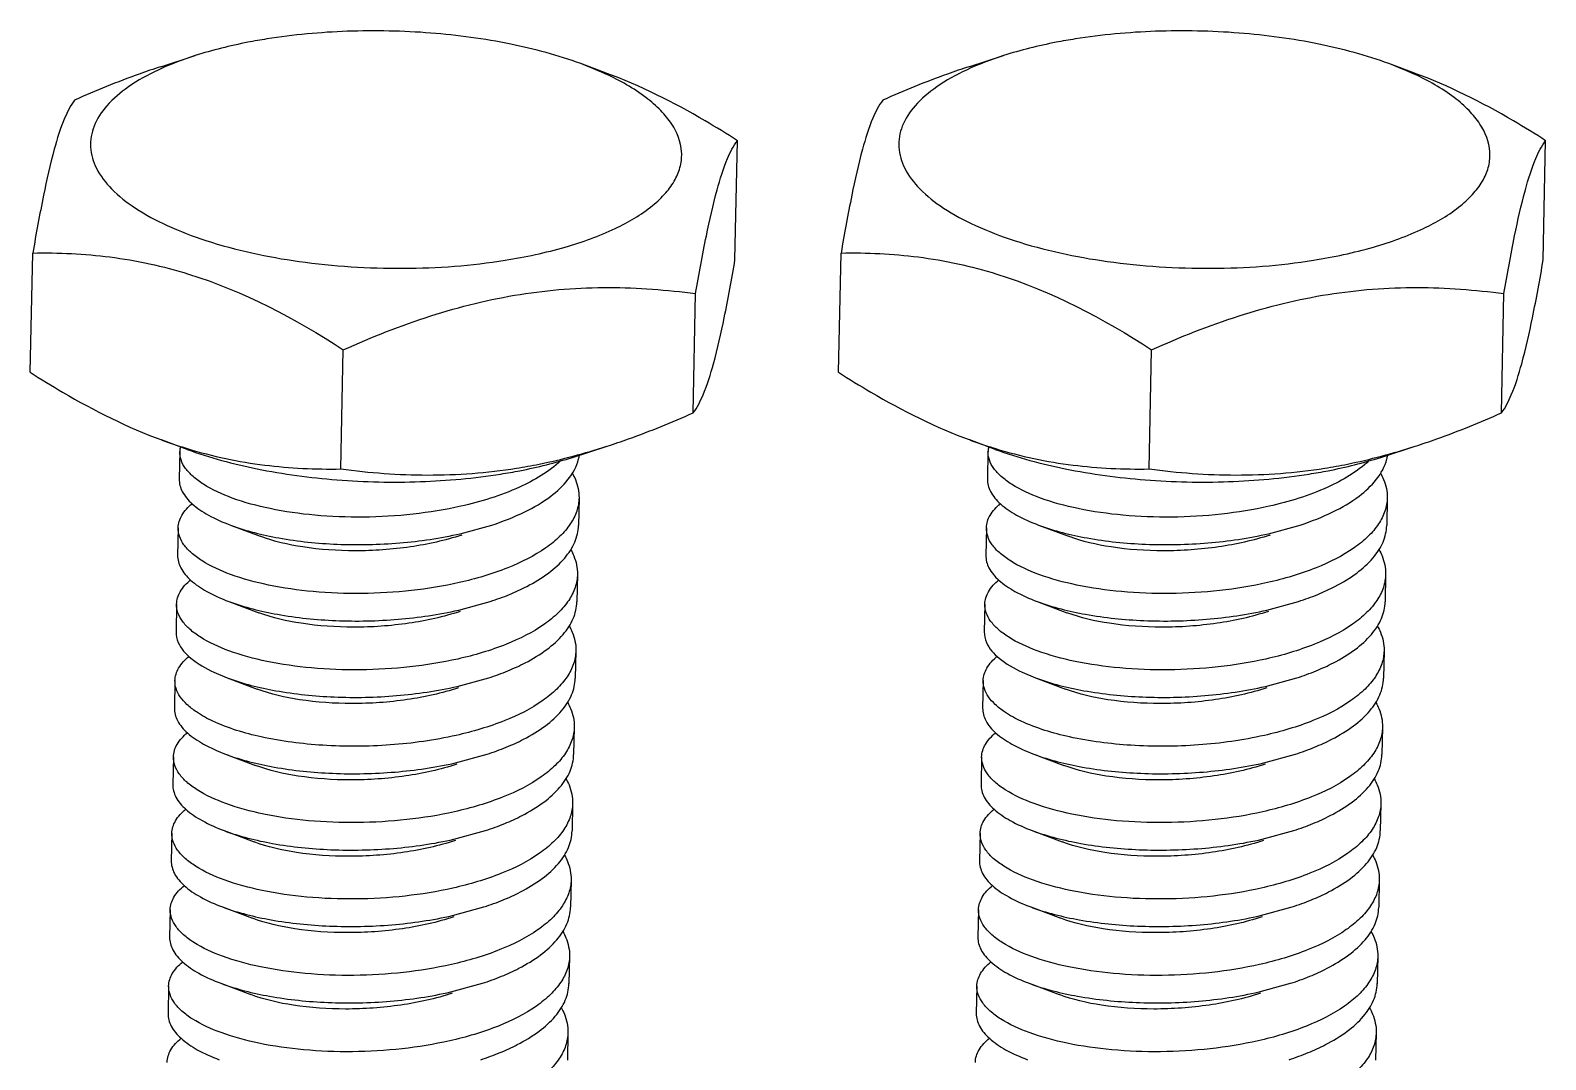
# Model space of a CAD drawing. Header units: millimetres. Extents: x 0 to 549, y 0 to 190.
# Drawn here: x 213.77 to 229.93, y 41.83 to 52.81 of the extents above; entities that cross this region are included whole.
import ezdxf

# ---------------------------------------------------------------- set-up
doc = ezdxf.new("R2010")
doc.units = ezdxf.units.MM

msp = doc.modelspace()

# ---------------------------------------------------------------- linework, layer by layer
at = {"color": 7, "linetype": 'Continuous'}
for p, q in [((215.162, 52.418), (215.53, 52.537)), ((223.78, 52.418), (224.148, 52.537)), ((219.912, 52.351), (219.64, 52.452)), ((228.53, 52.351), (228.258, 52.452)), ((221.285, 50.359), (221.311, 51.63)), ((229.903, 50.359), (229.929, 51.63)), ((213.771, 49.162), (213.798, 50.433)), ((222.389, 49.162), (222.416, 50.433)), ((220.839, 48.729), (220.865, 50.001)), ((229.457, 48.729), (229.483, 50.001)), ((217.082, 48.131), (217.109, 49.402)), ((225.7, 48.131), (225.727, 49.402)), ((215.443, 48.34), (215.171, 48.441)), ((215.365, 48.318), (215.358, 48.025)), ((219.553, 48.255), (219.921, 48.374)), ((224.061, 48.34), (223.789, 48.441)), ((223.982, 48.318), (223.976, 48.025)), ((228.171, 48.255), (228.539, 48.374)), ((219.622, 47.822), (219.616, 47.529)), ((228.24, 47.822), (228.234, 47.529)), ((215.905, 47.533), (216.224, 47.413)), ((218.356, 47.441), (218.693, 47.533)), ((224.522, 47.533), (224.842, 47.413)), ((226.974, 47.441), (227.311, 47.533)), ((215.348, 47.504), (215.342, 47.21)), ((223.966, 47.504), (223.96, 47.21)), ((219.605, 47.008), (219.599, 46.715)), ((228.223, 47.008), (228.217, 46.715)), ((215.888, 46.719), (216.207, 46.599)), ((218.339, 46.626), (218.676, 46.719)), ((224.506, 46.719), (224.825, 46.599)), ((226.957, 46.626), (227.294, 46.719)), ((215.331, 46.689), (215.325, 46.396)), ((223.949, 46.689), (223.943, 46.396)), ((219.588, 46.194), (219.582, 45.901)), ((228.206, 46.194), (228.2, 45.901)), ((215.729, 45.964), (215.871, 45.905)), ((215.871, 45.905), (216.19, 45.785)), ((218.322, 45.812), (218.659, 45.904)), ((224.346, 45.964), (224.489, 45.905)), ((224.489, 45.905), (224.808, 45.785)), ((226.94, 45.812), (227.277, 45.904)), ((215.314, 45.875), (215.308, 45.582)), ((223.932, 45.875), (223.926, 45.582)), ((219.571, 45.38), (219.565, 45.087)), ((228.189, 45.38), (228.183, 45.087)), ((215.854, 45.09), (216.174, 44.971)), ((218.306, 44.998), (218.642, 45.09)), ((224.472, 45.09), (224.792, 44.971)), ((226.924, 44.998), (227.26, 45.09)), ((215.297, 45.061), (215.291, 44.768)), ((223.915, 45.061), (223.909, 44.768)), ((219.554, 44.566), (219.548, 44.273)), ((228.172, 44.566), (228.166, 44.273)), ((215.837, 44.276), (216.157, 44.156)), ((218.289, 44.184), (218.625, 44.276)), ((224.455, 44.276), (224.775, 44.156)), ((226.907, 44.184), (227.243, 44.276)), ((215.28, 44.247), (215.274, 43.954)), ((223.898, 44.247), (223.892, 43.954)), ((219.538, 43.752), (219.531, 43.459)), ((228.155, 43.752), (228.149, 43.459)), ((215.263, 43.433), (215.257, 43.14)), ((215.82, 43.462), (216.14, 43.342)), ((218.272, 43.37), (218.608, 43.462)), ((223.881, 43.433), (223.875, 43.14)), ((224.438, 43.462), (224.758, 43.342)), ((226.89, 43.37), (227.226, 43.462)), ((219.521, 42.938), (219.515, 42.644)), ((228.139, 42.938), (228.133, 42.644)), ((215.246, 42.619), (215.24, 42.326)), ((215.803, 42.648), (216.123, 42.528)), ((218.255, 42.556), (218.592, 42.648)), ((223.864, 42.619), (223.858, 42.326)), ((224.421, 42.648), (224.741, 42.528)), ((226.873, 42.556), (227.21, 42.648)), ((219.504, 42.123), (219.498, 41.83)), ((228.122, 42.123), (228.116, 41.83))]:
    msp.add_line(p, q, dxfattribs=at)
for centre, radius, start, end in [((216.949, 53.257), 5.134, 249.7699, 252.6895), ((215.616, 48.312), 0.251, 167.636, 178.7812), ((216.896, 53.094), 4.963, 252.7055, 253.001), ((225.567, 53.257), 5.134, 249.7699, 252.6895), ((224.234, 48.312), 0.251, 167.636, 178.7812), ((225.514, 53.094), 4.963, 252.7055, 253.001), ((219.157, 48.356), 0.476, 345.6251, 350.5199), ((227.775, 48.356), 0.476, 345.6251, 350.5199)]:
    msp.add_arc(centre, radius, start, end, dxfattribs=at)
for points, knots in [([(216.295, 52.715), (216.227, 52.704), (215.969, 52.659), (215.714, 52.596), (215.53, 52.537)], [0, 0, 0, 0, 0.263038, 1, 1, 1, 1]), ([(219.64, 52.452), (219.397, 52.541), (218.869, 52.682), (218.033, 52.795), (217.161, 52.813), (216.578, 52.76), (216.295, 52.715)], [0, 0, 0, 0, 0.228732, 0.482782, 0.745716, 1, 1, 1, 1]), ([(224.913, 52.715), (224.845, 52.704), (224.587, 52.659), (224.332, 52.596), (224.148, 52.537)], [0, 0, 0, 0, 0.263038, 1, 1, 1, 1]), ([(228.258, 52.452), (228.015, 52.541), (227.487, 52.682), (226.651, 52.795), (225.779, 52.813), (225.196, 52.76), (224.913, 52.715)], [0, 0, 0, 0, 0.228732, 0.482782, 0.745716, 1, 1, 1, 1]), ([(215.53, 52.537), (215.396, 52.494), (215.149, 52.4), (214.828, 52.224), (214.589, 52.024), (214.439, 51.801), (214.396, 51.558), (214.469, 51.317), (214.642, 51.096), (214.903, 50.893), (215.244, 50.711), (215.821, 50.492), (216.665, 50.314), (217.74, 50.245), (218.476, 50.299), (218.835, 50.356)], [0, 0, 0, 0, 0.065562, 0.122102, 0.169483, 0.209018, 0.244186, 0.280343, 0.322366, 0.372908, 0.432692, 0.501219, 0.658862, 0.831133, 1, 1, 1, 1]), ([(224.148, 52.537), (224.014, 52.494), (223.767, 52.4), (223.446, 52.224), (223.207, 52.024), (223.057, 51.801), (223.014, 51.558), (223.087, 51.317), (223.26, 51.096), (223.521, 50.893), (223.862, 50.711), (224.439, 50.492), (225.283, 50.314), (226.358, 50.245), (227.094, 50.299), (227.453, 50.356)], [0, 0, 0, 0, 0.065562, 0.122102, 0.169483, 0.209018, 0.244186, 0.280343, 0.322366, 0.372908, 0.432692, 0.501219, 0.658862, 0.831133, 1, 1, 1, 1]), ([(215.163, 52.419), (215.086, 52.394), (214.774, 52.288), (214.469, 52.163), (214.244, 52.063)], [0, 0, 0, 0, 0.248387, 1, 1, 1, 1]), ([(219.908, 52.341), (219.887, 52.35), (219.799, 52.39), (219.709, 52.426), (219.64, 52.452)], [0, 0, 0, 0, 0.242031, 1, 1, 1, 1]), ([(221.311, 51.63), (221.198, 51.703), (220.751, 51.98), (220.277, 52.217), (219.909, 52.352)], [0, 0, 0, 0, 0.256033, 1, 1, 1, 1]), ([(223.781, 52.419), (223.704, 52.394), (223.392, 52.288), (223.087, 52.163), (222.862, 52.063)], [0, 0, 0, 0, 0.248387, 1, 1, 1, 1]), ([(228.526, 52.341), (228.505, 52.35), (228.417, 52.39), (228.327, 52.426), (228.258, 52.452)], [0, 0, 0, 0, 0.242031, 1, 1, 1, 1]), ([(229.929, 51.63), (229.816, 51.703), (229.369, 51.98), (228.895, 52.217), (228.527, 52.352)], [0, 0, 0, 0, 0.256033, 1, 1, 1, 1]), ([(218.835, 50.356), (219.051, 50.391), (219.451, 50.476), (219.983, 50.665), (220.343, 50.873), (220.546, 51.065), (220.65, 51.208), (220.71, 51.359), (220.729, 51.568), (220.644, 51.78), (220.492, 51.961), (220.266, 52.156), (220.058, 52.271), (219.908, 52.341)], [0, 0, 0, 0, 0.183305, 0.34263, 0.473421, 0.528185, 0.576729, 0.620689, 0.662525, 0.750663, 0.802496, 0.861105, 1, 1, 1, 1]), ([(227.453, 50.356), (227.668, 50.391), (228.069, 50.476), (228.601, 50.665), (228.96, 50.873), (229.164, 51.065), (229.268, 51.208), (229.328, 51.359), (229.347, 51.568), (229.262, 51.78), (229.11, 51.961), (228.884, 52.156), (228.676, 52.271), (228.526, 52.341)], [0, 0, 0, 0, 0.183305, 0.34263, 0.473421, 0.528185, 0.576729, 0.620689, 0.662525, 0.750663, 0.802496, 0.861105, 1, 1, 1, 1]), ([(214.244, 52.063), (214.199, 52.005), (214.113, 51.833), (214.008, 51.492), (213.901, 51.009), (213.833, 50.639), (213.798, 50.433)], [0, 0, 0, 0, 0.128303, 0.335155, 0.631467, 1, 1, 1, 1]), ([(222.862, 52.063), (222.817, 52.005), (222.731, 51.833), (222.626, 51.492), (222.519, 51.009), (222.451, 50.639), (222.416, 50.433)], [0, 0, 0, 0, 0.128303, 0.335155, 0.631467, 1, 1, 1, 1]), ([(220.865, 50.001), (220.901, 50.206), (220.968, 50.577), (221.076, 51.059), (221.181, 51.401), (221.267, 51.573), (221.311, 51.63)], [0, 0, 0, 0, 0.368533, 0.664845, 0.871697, 1, 1, 1, 1]), ([(229.483, 50.001), (229.519, 50.206), (229.586, 50.577), (229.694, 51.059), (229.799, 51.401), (229.885, 51.573), (229.929, 51.63)], [0, 0, 0, 0, 0.368533, 0.664845, 0.871697, 1, 1, 1, 1]), ([(213.798, 50.433), (214.072, 50.438), (214.635, 50.413), (215.787, 50.164), (216.594, 49.734), (217.109, 49.402)], [0, 0, 0, 0, 0.234294, 0.478135, 1, 1, 1, 1]), ([(222.416, 50.433), (222.69, 50.438), (223.253, 50.413), (224.405, 50.164), (225.212, 49.734), (225.727, 49.402)], [0, 0, 0, 0, 0.234294, 0.478135, 1, 1, 1, 1]), ([(220.839, 48.729), (220.884, 48.787), (220.969, 48.959), (221.075, 49.301), (221.182, 49.783), (221.25, 50.153), (221.285, 50.359)], [0, 0, 0, 0, 0.128303, 0.335155, 0.631467, 1, 1, 1, 1]), ([(229.457, 48.729), (229.502, 48.787), (229.587, 48.959), (229.693, 49.301), (229.8, 49.783), (229.868, 50.153), (229.903, 50.359)], [0, 0, 0, 0, 0.128303, 0.335155, 0.631467, 1, 1, 1, 1]), ([(217.109, 49.402), (217.413, 49.538), (218.028, 49.781), (218.671, 49.941), (218.993, 49.992)], [0, 0, 0, 0, 0.505633, 1, 1, 1, 1]), ([(218.993, 49.992), (219.306, 50.042), (219.933, 50.089), (220.559, 50.041), (220.865, 50.001)], [0, 0, 0, 0, 0.506295, 1, 1, 1, 1]), ([(225.727, 49.402), (226.031, 49.538), (226.646, 49.781), (227.289, 49.941), (227.611, 49.992)], [0, 0, 0, 0, 0.505633, 1, 1, 1, 1]), ([(227.611, 49.992), (227.924, 50.042), (228.551, 50.089), (229.177, 50.041), (229.483, 50.001)], [0, 0, 0, 0, 0.506295, 1, 1, 1, 1]), ([(213.771, 49.162), (213.885, 49.089), (214.332, 48.813), (214.806, 48.575), (215.173, 48.44)], [0, 0, 0, 0, 0.256033, 1, 1, 1, 1]), ([(222.389, 49.162), (222.503, 49.089), (222.95, 48.813), (223.424, 48.575), (223.791, 48.44)], [0, 0, 0, 0, 0.256033, 1, 1, 1, 1]), ([(219.919, 48.373), (219.997, 48.398), (220.308, 48.504), (220.613, 48.629), (220.839, 48.729)], [0, 0, 0, 0, 0.248387, 1, 1, 1, 1]), ([(228.537, 48.373), (228.615, 48.398), (228.926, 48.504), (229.231, 48.629), (229.457, 48.729)], [0, 0, 0, 0, 0.248387, 1, 1, 1, 1]), ([(218.362, 47.734), (218.195, 47.696), (217.849, 47.64), (217.327, 47.609), (216.816, 47.629), (216.346, 47.695), (215.946, 47.802), (215.67, 47.926), (215.509, 48.043), (215.426, 48.13), (215.375, 48.222), (215.364, 48.287), (215.365, 48.318)], [0, 0, 0, 0, 0.158349, 0.321519, 0.48114, 0.628977, 0.757753, 0.862109, 0.904508, 0.940714, 0.971844, 1, 1, 1, 1]), ([(215.443, 48.34), (215.685, 48.251), (216.214, 48.11), (217.05, 47.998), (217.922, 47.979), (218.504, 48.032), (218.788, 48.077)], [0, 0, 0, 0, 0.228732, 0.482782, 0.745716, 1, 1, 1, 1]), ([(215.445, 48.348), (215.715, 48.266), (216.258, 48.151), (216.812, 48.127), (217.082, 48.131)], [0, 0, 0, 0, 0.509787, 1, 1, 1, 1]), ([(218.955, 48.139), (219.036, 48.152), (219.361, 48.211), (219.682, 48.297), (219.919, 48.373)], [0, 0, 0, 0, 0.247482, 1, 1, 1, 1]), ([(226.98, 47.734), (226.813, 47.696), (226.467, 47.64), (225.945, 47.609), (225.434, 47.629), (224.964, 47.695), (224.563, 47.802), (224.288, 47.926), (224.127, 48.043), (224.044, 48.13), (223.993, 48.222), (223.982, 48.287), (223.982, 48.318)], [0, 0, 0, 0, 0.158349, 0.321519, 0.48114, 0.628977, 0.757753, 0.862109, 0.904508, 0.940714, 0.971844, 1, 1, 1, 1]), ([(224.061, 48.34), (224.303, 48.251), (224.832, 48.11), (225.668, 47.998), (226.539, 47.979), (227.122, 48.032), (227.406, 48.077)], [0, 0, 0, 0, 0.228732, 0.482782, 0.745716, 1, 1, 1, 1]), ([(224.063, 48.348), (224.333, 48.266), (224.876, 48.151), (225.43, 48.127), (225.7, 48.131)], [0, 0, 0, 0, 0.509787, 1, 1, 1, 1]), ([(227.573, 48.139), (227.654, 48.152), (227.979, 48.211), (228.3, 48.297), (228.537, 48.373)], [0, 0, 0, 0, 0.247482, 1, 1, 1, 1]), ([(219.427, 48.22), (219.301, 48.099), (218.953, 47.897), (218.576, 47.782), (218.362, 47.734)], [0, 0, 0, 0, 0.443492, 1, 1, 1, 1]), ([(218.693, 47.533), (218.812, 47.572), (219.032, 47.658), (219.375, 47.856), (219.577, 48.078), (219.618, 48.238)], [0, 0, 0, 0, 0.314782, 0.586895, 1, 1, 1, 1]), ([(218.788, 48.077), (218.856, 48.088), (219.114, 48.133), (219.369, 48.196), (219.553, 48.255)], [0, 0, 0, 0, 0.263038, 1, 1, 1, 1]), ([(228.045, 48.22), (227.919, 48.099), (227.571, 47.897), (227.194, 47.782), (226.98, 47.734)], [0, 0, 0, 0, 0.443492, 1, 1, 1, 1]), ([(227.311, 47.533), (227.43, 47.572), (227.65, 47.658), (227.993, 47.856), (228.195, 48.078), (228.236, 48.238)], [0, 0, 0, 0, 0.314782, 0.586895, 1, 1, 1, 1]), ([(227.406, 48.077), (227.474, 48.088), (227.732, 48.133), (227.987, 48.196), (228.171, 48.255)], [0, 0, 0, 0, 0.263038, 1, 1, 1, 1]), ([(215.358, 48.025), (215.358, 47.979), (215.387, 47.876), (215.503, 47.744), (215.68, 47.626), (215.824, 47.563), (215.905, 47.533)], [0, 0, 0, 0, 0.178335, 0.394212, 0.666691, 1, 1, 1, 1]), ([(217.082, 48.131), (217.389, 48.091), (218.014, 48.043), (218.642, 48.09), (218.955, 48.139)], [0, 0, 0, 0, 0.493705, 1, 1, 1, 1]), ([(219.552, 48.084), (219.563, 48.063), (219.604, 47.981), (219.623, 47.889), (219.622, 47.822)], [0, 0, 0, 0, 0.264455, 1, 1, 1, 1]), ([(223.976, 48.025), (223.975, 47.979), (224.005, 47.876), (224.121, 47.744), (224.298, 47.626), (224.442, 47.563), (224.522, 47.533)], [0, 0, 0, 0, 0.178335, 0.394212, 0.666691, 1, 1, 1, 1]), ([(225.7, 48.131), (226.007, 48.091), (226.632, 48.043), (227.26, 48.09), (227.573, 48.139)], [0, 0, 0, 0, 0.493705, 1, 1, 1, 1]), ([(228.17, 48.084), (228.181, 48.063), (228.222, 47.981), (228.241, 47.889), (228.24, 47.822)], [0, 0, 0, 0, 0.264455, 1, 1, 1, 1]), ([(215.348, 47.504), (215.349, 47.55), (215.382, 47.651), (215.454, 47.726), (215.497, 47.761)], [0, 0, 0, 0, 0.452402, 1, 1, 1, 1]), ([(219.622, 47.822), (219.621, 47.775), (219.603, 47.676), (219.531, 47.536), (219.417, 47.404), (219.202, 47.232), (218.842, 47.053), (218.521, 46.959), (218.345, 46.92)], [0, 0, 0, 0, 0.085884, 0.178047, 0.281178, 0.397901, 0.67382, 1, 1, 1, 1]), ([(223.966, 47.504), (223.967, 47.55), (224, 47.651), (224.072, 47.726), (224.115, 47.761)], [0, 0, 0, 0, 0.452402, 1, 1, 1, 1]), ([(228.24, 47.822), (228.239, 47.775), (228.221, 47.676), (228.149, 47.536), (228.035, 47.404), (227.82, 47.232), (227.46, 47.053), (227.139, 46.959), (226.963, 46.92)], [0, 0, 0, 0, 0.085884, 0.178047, 0.281178, 0.397901, 0.67382, 1, 1, 1, 1]), ([(215.905, 47.533), (216.072, 47.47), (216.45, 47.377), (217.057, 47.315), (217.707, 47.329), (218.144, 47.393), (218.356, 47.441)], [0, 0, 0, 0, 0.215888, 0.468207, 0.736885, 1, 1, 1, 1]), ([(218.676, 46.719), (218.745, 46.741), (218.877, 46.789), (219.088, 46.885), (219.291, 47.008), (219.469, 47.167), (219.585, 47.341), (219.615, 47.469), (219.616, 47.529)], [0, 0, 0, 0, 0.166243, 0.32089, 0.529016, 0.708098, 0.861797, 1, 1, 1, 1]), ([(224.522, 47.533), (224.69, 47.47), (225.068, 47.377), (225.675, 47.315), (226.325, 47.329), (226.762, 47.393), (226.974, 47.441)], [0, 0, 0, 0, 0.215888, 0.468207, 0.736885, 1, 1, 1, 1]), ([(227.294, 46.719), (227.363, 46.741), (227.495, 46.789), (227.705, 46.885), (227.909, 47.008), (228.087, 47.167), (228.203, 47.341), (228.232, 47.469), (228.234, 47.529)], [0, 0, 0, 0, 0.166243, 0.32089, 0.529016, 0.708098, 0.861797, 1, 1, 1, 1]), ([(218.345, 46.92), (218.178, 46.882), (217.832, 46.826), (217.31, 46.795), (216.799, 46.814), (216.329, 46.881), (215.929, 46.988), (215.653, 47.112), (215.492, 47.229), (215.409, 47.316), (215.358, 47.408), (215.347, 47.473), (215.348, 47.504)], [0, 0, 0, 0, 0.158351, 0.321523, 0.481153, 0.628992, 0.757762, 0.862108, 0.904505, 0.940711, 0.971842, 1, 1, 1, 1]), ([(218.372, 47.427), (218.194, 47.368), (217.816, 47.285), (217.245, 47.245), (216.706, 47.282), (216.37, 47.358), (216.224, 47.413)], [0, 0, 0, 0, 0.257786, 0.529454, 0.785956, 1, 1, 1, 1]), ([(226.963, 46.92), (226.796, 46.882), (226.45, 46.826), (225.928, 46.795), (225.417, 46.814), (224.947, 46.881), (224.546, 46.988), (224.271, 47.112), (224.11, 47.229), (224.027, 47.316), (223.976, 47.408), (223.965, 47.473), (223.966, 47.504)], [0, 0, 0, 0, 0.158351, 0.321523, 0.481153, 0.628992, 0.757762, 0.862108, 0.904505, 0.940711, 0.971842, 1, 1, 1, 1]), ([(226.99, 47.427), (226.812, 47.368), (226.434, 47.285), (225.863, 47.245), (225.324, 47.282), (224.988, 47.358), (224.842, 47.413)], [0, 0, 0, 0, 0.257786, 0.529454, 0.785956, 1, 1, 1, 1]), ([(215.342, 47.21), (215.341, 47.164), (215.37, 47.062), (215.486, 46.93), (215.663, 46.812), (215.807, 46.749), (215.888, 46.719)], [0, 0, 0, 0, 0.178323, 0.394194, 0.666676, 1, 1, 1, 1]), ([(219.535, 47.269), (219.547, 47.248), (219.587, 47.167), (219.606, 47.075), (219.605, 47.008)], [0, 0, 0, 0, 0.264364, 1, 1, 1, 1]), ([(223.96, 47.21), (223.959, 47.164), (223.988, 47.062), (224.104, 46.93), (224.281, 46.812), (224.425, 46.749), (224.506, 46.719)], [0, 0, 0, 0, 0.178323, 0.394194, 0.666676, 1, 1, 1, 1]), ([(228.153, 47.269), (228.165, 47.248), (228.205, 47.167), (228.224, 47.075), (228.223, 47.008)], [0, 0, 0, 0, 0.264364, 1, 1, 1, 1]), ([(215.331, 46.689), (215.332, 46.736), (215.365, 46.838), (215.438, 46.913), (215.481, 46.948)], [0, 0, 0, 0, 0.452111, 1, 1, 1, 1]), ([(219.605, 47.008), (219.604, 46.961), (219.586, 46.862), (219.514, 46.722), (219.4, 46.59), (219.186, 46.418), (218.826, 46.239), (218.505, 46.145), (218.329, 46.105)], [0, 0, 0, 0, 0.085892, 0.178059, 0.28119, 0.397911, 0.673817, 1, 1, 1, 1]), ([(223.949, 46.689), (223.95, 46.736), (223.983, 46.838), (224.056, 46.913), (224.099, 46.948)], [0, 0, 0, 0, 0.452111, 1, 1, 1, 1]), ([(228.223, 47.008), (228.222, 46.961), (228.204, 46.862), (228.132, 46.722), (228.018, 46.59), (227.803, 46.418), (227.443, 46.239), (227.123, 46.145), (226.946, 46.105)], [0, 0, 0, 0, 0.085892, 0.178059, 0.28119, 0.397911, 0.673817, 1, 1, 1, 1]), ([(215.888, 46.719), (216.055, 46.656), (216.433, 46.563), (217.041, 46.501), (217.69, 46.515), (218.127, 46.579), (218.339, 46.626)], [0, 0, 0, 0, 0.215891, 0.468204, 0.736881, 1, 1, 1, 1]), ([(218.659, 45.904), (218.728, 45.927), (218.86, 45.975), (219.071, 46.071), (219.274, 46.194), (219.452, 46.352), (219.568, 46.527), (219.598, 46.654), (219.599, 46.715)], [0, 0, 0, 0, 0.166247, 0.3209, 0.529033, 0.708113, 0.861807, 1, 1, 1, 1]), ([(224.506, 46.719), (224.673, 46.656), (225.051, 46.563), (225.659, 46.501), (226.308, 46.515), (226.745, 46.579), (226.957, 46.626)], [0, 0, 0, 0, 0.215891, 0.468204, 0.736881, 1, 1, 1, 1]), ([(227.277, 45.904), (227.346, 45.927), (227.478, 45.975), (227.689, 46.071), (227.892, 46.194), (228.07, 46.352), (228.186, 46.527), (228.216, 46.654), (228.217, 46.715)], [0, 0, 0, 0, 0.166247, 0.3209, 0.529033, 0.708113, 0.861807, 1, 1, 1, 1]), ([(218.329, 46.105), (218.161, 46.068), (217.815, 46.012), (217.293, 45.981), (216.782, 46), (216.312, 46.067), (215.912, 46.174), (215.636, 46.298), (215.475, 46.415), (215.393, 46.502), (215.341, 46.594), (215.33, 46.659), (215.331, 46.689)], [0, 0, 0, 0, 0.158351, 0.321523, 0.481149, 0.628984, 0.757759, 0.862113, 0.90451, 0.940715, 0.971845, 1, 1, 1, 1]), ([(218.355, 46.613), (218.177, 46.554), (217.799, 46.471), (217.228, 46.431), (216.689, 46.468), (216.353, 46.544), (216.207, 46.599)], [0, 0, 0, 0, 0.257788, 0.529454, 0.785954, 1, 1, 1, 1]), ([(226.946, 46.105), (226.779, 46.068), (226.433, 46.012), (225.911, 45.981), (225.4, 46), (224.93, 46.067), (224.53, 46.174), (224.254, 46.298), (224.093, 46.415), (224.011, 46.502), (223.959, 46.594), (223.948, 46.659), (223.949, 46.689)], [0, 0, 0, 0, 0.158351, 0.321523, 0.481149, 0.628984, 0.757759, 0.862113, 0.90451, 0.940715, 0.971845, 1, 1, 1, 1]), ([(226.973, 46.613), (226.795, 46.554), (226.417, 46.471), (225.846, 46.431), (225.307, 46.468), (224.971, 46.544), (224.825, 46.599)], [0, 0, 0, 0, 0.257788, 0.529454, 0.785954, 1, 1, 1, 1]), ([(215.325, 46.396), (215.324, 46.357), (215.35, 46.245), (215.495, 46.088), (215.642, 46.005), (215.729, 45.964)], [0, 0, 0, 0, 0.189408, 0.535419, 1, 1, 1, 1]), ([(219.518, 46.456), (219.53, 46.435), (219.57, 46.353), (219.59, 46.261), (219.588, 46.194)], [0, 0, 0, 0, 0.264436, 1, 1, 1, 1]), ([(223.943, 46.396), (223.942, 46.357), (223.968, 46.245), (224.113, 46.088), (224.26, 46.005), (224.346, 45.964)], [0, 0, 0, 0, 0.189408, 0.535419, 1, 1, 1, 1]), ([(228.136, 46.456), (228.148, 46.435), (228.188, 46.353), (228.207, 46.261), (228.206, 46.194)], [0, 0, 0, 0, 0.264436, 1, 1, 1, 1]), ([(215.314, 45.875), (215.315, 45.922), (215.348, 46.024), (215.421, 46.098), (215.464, 46.134)], [0, 0, 0, 0, 0.452114, 1, 1, 1, 1]), ([(219.588, 46.194), (219.587, 46.146), (219.569, 46.048), (219.497, 45.908), (219.383, 45.776), (219.169, 45.603), (218.809, 45.425), (218.488, 45.331), (218.312, 45.291)], [0, 0, 0, 0, 0.085886, 0.178049, 0.281178, 0.3979, 0.673819, 1, 1, 1, 1]), ([(223.932, 45.875), (223.933, 45.922), (223.966, 46.024), (224.039, 46.098), (224.082, 46.134)], [0, 0, 0, 0, 0.452114, 1, 1, 1, 1]), ([(228.206, 46.194), (228.205, 46.146), (228.187, 46.048), (228.115, 45.908), (228.001, 45.776), (227.787, 45.603), (227.427, 45.425), (227.106, 45.331), (226.93, 45.291)], [0, 0, 0, 0, 0.085886, 0.178049, 0.281178, 0.3979, 0.673819, 1, 1, 1, 1]), ([(215.871, 45.905), (216.038, 45.842), (216.416, 45.749), (217.024, 45.687), (217.674, 45.701), (218.11, 45.765), (218.322, 45.812)], [0, 0, 0, 0, 0.215903, 0.468221, 0.736894, 1, 1, 1, 1]), ([(218.642, 45.09), (218.711, 45.113), (218.843, 45.161), (219.054, 45.257), (219.258, 45.38), (219.436, 45.538), (219.551, 45.713), (219.581, 45.841), (219.582, 45.901)], [0, 0, 0, 0, 0.166243, 0.320891, 0.529018, 0.7081, 0.861798, 1, 1, 1, 1]), ([(224.489, 45.905), (224.656, 45.842), (225.034, 45.749), (225.642, 45.687), (226.291, 45.701), (226.728, 45.765), (226.94, 45.812)], [0, 0, 0, 0, 0.215903, 0.468221, 0.736894, 1, 1, 1, 1]), ([(227.26, 45.09), (227.329, 45.113), (227.461, 45.161), (227.672, 45.257), (227.876, 45.38), (228.054, 45.538), (228.169, 45.713), (228.199, 45.841), (228.2, 45.901)], [0, 0, 0, 0, 0.166243, 0.320891, 0.529018, 0.7081, 0.861798, 1, 1, 1, 1]), ([(215.718, 45.443), (215.657, 45.471), (215.56, 45.524), (215.444, 45.614), (215.369, 45.697), (215.323, 45.785), (215.313, 45.846), (215.314, 45.875)], [0, 0, 0, 0, 0.322945, 0.528948, 0.706028, 0.859774, 1, 1, 1, 1]), ([(218.338, 45.799), (218.16, 45.74), (217.782, 45.657), (217.211, 45.617), (216.672, 45.654), (216.336, 45.73), (216.19, 45.785)], [0, 0, 0, 0, 0.257776, 0.529432, 0.785929, 1, 1, 1, 1]), ([(224.336, 45.443), (224.275, 45.471), (224.178, 45.524), (224.062, 45.614), (223.987, 45.697), (223.941, 45.785), (223.931, 45.846), (223.932, 45.875)], [0, 0, 0, 0, 0.322945, 0.528948, 0.706028, 0.859774, 1, 1, 1, 1]), ([(226.956, 45.799), (226.778, 45.74), (226.4, 45.657), (225.829, 45.617), (225.29, 45.654), (224.954, 45.73), (224.808, 45.785)], [0, 0, 0, 0, 0.257776, 0.529432, 0.785929, 1, 1, 1, 1]), ([(215.308, 45.582), (215.307, 45.536), (215.336, 45.433), (215.452, 45.302), (215.63, 45.184), (215.773, 45.121), (215.854, 45.09)], [0, 0, 0, 0, 0.178322, 0.394193, 0.666675, 1, 1, 1, 1]), ([(219.502, 45.641), (219.513, 45.62), (219.553, 45.539), (219.573, 45.447), (219.571, 45.38)], [0, 0, 0, 0, 0.264374, 1, 1, 1, 1]), ([(223.926, 45.582), (223.925, 45.536), (223.954, 45.433), (224.07, 45.302), (224.248, 45.184), (224.391, 45.121), (224.472, 45.09)], [0, 0, 0, 0, 0.178322, 0.394193, 0.666675, 1, 1, 1, 1]), ([(228.119, 45.641), (228.131, 45.62), (228.171, 45.539), (228.191, 45.447), (228.189, 45.38)], [0, 0, 0, 0, 0.264374, 1, 1, 1, 1]), ([(218.312, 45.291), (218.081, 45.239), (217.607, 45.173), (216.908, 45.169), (216.27, 45.251), (215.882, 45.366), (215.718, 45.443)], [0, 0, 0, 0, 0.269249, 0.542612, 0.793874, 1, 1, 1, 1]), ([(226.93, 45.291), (226.699, 45.239), (226.225, 45.173), (225.526, 45.169), (224.888, 45.251), (224.5, 45.366), (224.336, 45.443)], [0, 0, 0, 0, 0.269249, 0.542612, 0.793874, 1, 1, 1, 1]), ([(215.297, 45.061), (215.298, 45.107), (215.332, 45.209), (215.404, 45.284), (215.447, 45.32)], [0, 0, 0, 0, 0.452115, 1, 1, 1, 1]), ([(219.571, 45.38), (219.57, 45.332), (219.552, 45.234), (219.48, 45.094), (219.367, 44.962), (219.152, 44.789), (218.792, 44.611), (218.471, 44.517), (218.295, 44.477)], [0, 0, 0, 0, 0.085892, 0.178058, 0.281189, 0.397909, 0.673816, 1, 1, 1, 1]), ([(223.915, 45.061), (223.916, 45.107), (223.95, 45.209), (224.022, 45.284), (224.065, 45.32)], [0, 0, 0, 0, 0.452115, 1, 1, 1, 1]), ([(228.189, 45.38), (228.188, 45.332), (228.17, 45.234), (228.098, 45.094), (227.985, 44.962), (227.77, 44.789), (227.41, 44.611), (227.089, 44.517), (226.913, 44.477)], [0, 0, 0, 0, 0.085892, 0.178058, 0.281189, 0.397909, 0.673816, 1, 1, 1, 1]), ([(215.854, 45.09), (216.021, 45.028), (216.399, 44.934), (217.007, 44.873), (217.657, 44.887), (218.093, 44.95), (218.306, 44.998)], [0, 0, 0, 0, 0.21589, 0.468202, 0.73688, 1, 1, 1, 1]), ([(218.625, 44.276), (218.694, 44.299), (218.826, 44.347), (219.037, 44.443), (219.241, 44.566), (219.419, 44.724), (219.534, 44.898), (219.564, 45.026), (219.565, 45.087)], [0, 0, 0, 0, 0.166248, 0.3209, 0.529033, 0.708113, 0.861806, 1, 1, 1, 1]), ([(224.472, 45.09), (224.639, 45.028), (225.017, 44.934), (225.625, 44.873), (226.275, 44.887), (226.711, 44.95), (226.924, 44.998)], [0, 0, 0, 0, 0.21589, 0.468202, 0.73688, 1, 1, 1, 1]), ([(227.243, 44.276), (227.312, 44.299), (227.444, 44.347), (227.655, 44.443), (227.859, 44.566), (228.037, 44.724), (228.152, 44.898), (228.182, 45.026), (228.183, 45.087)], [0, 0, 0, 0, 0.166248, 0.3209, 0.529033, 0.708113, 0.861806, 1, 1, 1, 1]), ([(218.295, 44.477), (218.127, 44.439), (217.782, 44.384), (217.26, 44.353), (216.748, 44.372), (216.278, 44.439), (215.878, 44.546), (215.603, 44.669), (215.441, 44.787), (215.359, 44.874), (215.308, 44.966), (215.296, 45.031), (215.297, 45.061)], [0, 0, 0, 0, 0.158352, 0.321526, 0.481153, 0.628987, 0.757761, 0.862114, 0.90451, 0.940715, 0.971845, 1, 1, 1, 1]), ([(218.321, 44.985), (218.143, 44.926), (217.766, 44.843), (217.194, 44.803), (216.655, 44.84), (216.319, 44.916), (216.174, 44.971)], [0, 0, 0, 0, 0.257787, 0.529454, 0.785955, 1, 1, 1, 1]), ([(226.913, 44.477), (226.745, 44.439), (226.4, 44.384), (225.877, 44.353), (225.366, 44.372), (224.896, 44.439), (224.496, 44.546), (224.221, 44.669), (224.059, 44.787), (223.977, 44.874), (223.926, 44.966), (223.914, 45.031), (223.915, 45.061)], [0, 0, 0, 0, 0.158352, 0.321526, 0.481153, 0.628987, 0.757761, 0.862114, 0.90451, 0.940715, 0.971845, 1, 1, 1, 1]), ([(226.939, 44.985), (226.761, 44.926), (226.383, 44.843), (225.812, 44.803), (225.273, 44.84), (224.937, 44.916), (224.792, 44.971)], [0, 0, 0, 0, 0.257787, 0.529454, 0.785955, 1, 1, 1, 1]), ([(215.291, 44.768), (215.29, 44.722), (215.319, 44.619), (215.435, 44.488), (215.613, 44.37), (215.756, 44.306), (215.837, 44.276)], [0, 0, 0, 0, 0.178335, 0.39421, 0.666687, 1, 1, 1, 1]), ([(219.484, 44.827), (219.496, 44.806), (219.536, 44.725), (219.556, 44.633), (219.554, 44.566)], [0, 0, 0, 0, 0.26443, 1, 1, 1, 1]), ([(223.909, 44.768), (223.908, 44.722), (223.937, 44.619), (224.053, 44.488), (224.231, 44.37), (224.374, 44.306), (224.455, 44.276)], [0, 0, 0, 0, 0.178335, 0.39421, 0.666687, 1, 1, 1, 1]), ([(228.102, 44.827), (228.114, 44.806), (228.154, 44.725), (228.174, 44.633), (228.172, 44.566)], [0, 0, 0, 0, 0.26443, 1, 1, 1, 1]), ([(215.28, 44.247), (215.281, 44.293), (215.314, 44.395), (215.387, 44.469), (215.429, 44.505)], [0, 0, 0, 0, 0.452391, 1, 1, 1, 1]), ([(219.554, 44.566), (219.553, 44.518), (219.535, 44.419), (219.463, 44.28), (219.35, 44.148), (219.135, 43.975), (218.775, 43.797), (218.454, 43.703), (218.278, 43.663)], [0, 0, 0, 0, 0.085887, 0.17805, 0.281179, 0.3979, 0.673818, 1, 1, 1, 1]), ([(223.898, 44.247), (223.899, 44.293), (223.932, 44.395), (224.005, 44.469), (224.047, 44.505)], [0, 0, 0, 0, 0.452391, 1, 1, 1, 1]), ([(228.172, 44.566), (228.171, 44.518), (228.153, 44.419), (228.081, 44.28), (227.968, 44.148), (227.753, 43.975), (227.393, 43.797), (227.072, 43.703), (226.896, 43.663)], [0, 0, 0, 0, 0.085887, 0.17805, 0.281179, 0.3979, 0.673818, 1, 1, 1, 1]), ([(215.837, 44.276), (216.004, 44.214), (216.382, 44.12), (216.99, 44.059), (217.64, 44.073), (218.076, 44.136), (218.289, 44.184)], [0, 0, 0, 0, 0.215893, 0.468214, 0.736887, 1, 1, 1, 1]), ([(224.455, 44.276), (224.622, 44.214), (225, 44.12), (225.608, 44.059), (226.258, 44.073), (226.694, 44.136), (226.907, 44.184)], [0, 0, 0, 0, 0.215893, 0.468214, 0.736887, 1, 1, 1, 1]), ([(218.278, 43.663), (218.11, 43.625), (217.765, 43.569), (217.243, 43.539), (216.731, 43.558), (216.261, 43.625), (215.861, 43.732), (215.586, 43.855), (215.425, 43.973), (215.342, 44.06), (215.291, 44.152), (215.28, 44.217), (215.28, 44.247)], [0, 0, 0, 0, 0.158351, 0.321519, 0.481148, 0.628988, 0.757761, 0.862109, 0.904506, 0.940711, 0.971842, 1, 1, 1, 1]), ([(218.304, 44.171), (218.126, 44.112), (217.749, 44.029), (217.178, 43.989), (216.638, 44.025), (216.302, 44.102), (216.157, 44.156)], [0, 0, 0, 0, 0.257787, 0.529453, 0.785955, 1, 1, 1, 1]), ([(218.608, 43.462), (218.678, 43.485), (218.81, 43.533), (219.02, 43.629), (219.224, 43.752), (219.402, 43.91), (219.518, 44.084), (219.547, 44.212), (219.548, 44.273)], [0, 0, 0, 0, 0.166244, 0.320894, 0.529025, 0.708105, 0.8618, 1, 1, 1, 1]), ([(226.896, 43.663), (226.728, 43.625), (226.383, 43.569), (225.861, 43.539), (225.349, 43.558), (224.879, 43.625), (224.479, 43.732), (224.204, 43.855), (224.042, 43.973), (223.96, 44.06), (223.909, 44.152), (223.898, 44.217), (223.898, 44.247)], [0, 0, 0, 0, 0.158351, 0.321519, 0.481148, 0.628988, 0.757761, 0.862109, 0.904506, 0.940711, 0.971842, 1, 1, 1, 1]), ([(226.922, 44.171), (226.744, 44.112), (226.367, 44.029), (225.795, 43.989), (225.256, 44.025), (224.92, 44.102), (224.775, 44.156)], [0, 0, 0, 0, 0.257787, 0.529453, 0.785955, 1, 1, 1, 1]), ([(227.226, 43.462), (227.295, 43.485), (227.427, 43.533), (227.638, 43.629), (227.842, 43.752), (228.02, 43.91), (228.135, 44.084), (228.165, 44.212), (228.166, 44.273)], [0, 0, 0, 0, 0.166244, 0.320894, 0.529025, 0.708105, 0.8618, 1, 1, 1, 1]), ([(215.274, 43.954), (215.273, 43.908), (215.302, 43.805), (215.418, 43.674), (215.596, 43.556), (215.74, 43.492), (215.82, 43.462)], [0, 0, 0, 0, 0.178322, 0.394188, 0.66667, 1, 1, 1, 1]), ([(219.468, 44.013), (219.479, 43.992), (219.519, 43.911), (219.539, 43.818), (219.538, 43.752)], [0, 0, 0, 0, 0.264401, 1, 1, 1, 1]), ([(223.892, 43.954), (223.891, 43.908), (223.92, 43.805), (224.036, 43.674), (224.214, 43.556), (224.358, 43.492), (224.438, 43.462)], [0, 0, 0, 0, 0.178322, 0.394188, 0.66667, 1, 1, 1, 1]), ([(228.086, 44.013), (228.097, 43.992), (228.137, 43.911), (228.157, 43.818), (228.155, 43.752)], [0, 0, 0, 0, 0.264401, 1, 1, 1, 1]), ([(215.263, 43.433), (215.264, 43.479), (215.298, 43.581), (215.371, 43.656), (215.414, 43.692)], [0, 0, 0, 0, 0.452132, 1, 1, 1, 1]), ([(219.538, 43.752), (219.537, 43.704), (219.518, 43.605), (219.446, 43.466), (219.333, 43.334), (219.118, 43.161), (218.758, 42.983), (218.437, 42.889), (218.261, 42.849)], [0, 0, 0, 0, 0.08589, 0.178054, 0.281184, 0.397904, 0.673814, 1, 1, 1, 1]), ([(223.881, 43.433), (223.882, 43.479), (223.916, 43.581), (223.988, 43.656), (224.032, 43.692)], [0, 0, 0, 0, 0.452132, 1, 1, 1, 1]), ([(228.155, 43.752), (228.154, 43.704), (228.136, 43.605), (228.064, 43.466), (227.951, 43.334), (227.736, 43.161), (227.376, 42.983), (227.055, 42.889), (226.879, 42.849)], [0, 0, 0, 0, 0.08589, 0.178054, 0.281184, 0.397904, 0.673814, 1, 1, 1, 1]), ([(218.261, 42.849), (218.093, 42.811), (217.748, 42.755), (217.226, 42.724), (216.714, 42.744), (216.245, 42.811), (215.844, 42.918), (215.569, 43.041), (215.408, 43.159), (215.325, 43.246), (215.274, 43.337), (215.263, 43.402), (215.263, 43.433)], [0, 0, 0, 0, 0.158357, 0.321535, 0.481166, 0.629, 0.75777, 0.862119, 0.904514, 0.940716, 0.971845, 1, 1, 1, 1]), ([(215.82, 43.462), (215.987, 43.4), (216.366, 43.306), (216.973, 43.245), (217.623, 43.258), (218.06, 43.322), (218.272, 43.37)], [0, 0, 0, 0, 0.215886, 0.468197, 0.736878, 1, 1, 1, 1]), ([(218.287, 43.357), (218.11, 43.298), (217.732, 43.215), (217.161, 43.175), (216.621, 43.211), (216.285, 43.287), (216.14, 43.342)], [0, 0, 0, 0, 0.257787, 0.529455, 0.785956, 1, 1, 1, 1]), ([(218.592, 42.648), (218.661, 42.671), (218.793, 42.719), (219.003, 42.815), (219.207, 42.938), (219.385, 43.096), (219.501, 43.27), (219.53, 43.398), (219.531, 43.458)], [0, 0, 0, 0, 0.166243, 0.320897, 0.529029, 0.70811, 0.861804, 1, 1, 1, 1]), ([(226.879, 42.849), (226.711, 42.811), (226.366, 42.755), (225.844, 42.724), (225.332, 42.744), (224.862, 42.811), (224.462, 42.918), (224.187, 43.041), (224.026, 43.159), (223.943, 43.246), (223.892, 43.337), (223.881, 43.402), (223.881, 43.433)], [0, 0, 0, 0, 0.158357, 0.321535, 0.481166, 0.629, 0.75777, 0.862119, 0.904514, 0.940716, 0.971845, 1, 1, 1, 1]), ([(224.438, 43.462), (224.605, 43.4), (224.984, 43.306), (225.591, 43.245), (226.241, 43.258), (226.678, 43.322), (226.89, 43.37)], [0, 0, 0, 0, 0.215886, 0.468197, 0.736878, 1, 1, 1, 1]), ([(226.905, 43.357), (226.728, 43.298), (226.35, 43.215), (225.779, 43.175), (225.239, 43.211), (224.903, 43.287), (224.758, 43.342)], [0, 0, 0, 0, 0.257787, 0.529455, 0.785956, 1, 1, 1, 1]), ([(227.21, 42.648), (227.279, 42.671), (227.411, 42.719), (227.621, 42.815), (227.825, 42.938), (228.003, 43.096), (228.119, 43.27), (228.148, 43.398), (228.149, 43.458)], [0, 0, 0, 0, 0.166243, 0.320897, 0.529029, 0.70811, 0.861804, 1, 1, 1, 1]), ([(219.451, 43.199), (219.462, 43.178), (219.503, 43.097), (219.522, 43.004), (219.521, 42.937)], [0, 0, 0, 0, 0.264423, 1, 1, 1, 1]), ([(228.069, 43.199), (228.08, 43.178), (228.121, 43.097), (228.14, 43.004), (228.139, 42.937)], [0, 0, 0, 0, 0.264423, 1, 1, 1, 1]), ([(215.257, 43.14), (215.256, 43.094), (215.285, 42.991), (215.402, 42.86), (215.579, 42.741), (215.723, 42.678), (215.803, 42.648)], [0, 0, 0, 0, 0.178334, 0.394208, 0.666685, 1, 1, 1, 1]), ([(223.875, 43.14), (223.874, 43.094), (223.903, 42.991), (224.02, 42.86), (224.197, 42.741), (224.341, 42.678), (224.421, 42.648)], [0, 0, 0, 0, 0.178334, 0.394208, 0.666685, 1, 1, 1, 1]), ([(215.246, 42.619), (215.247, 42.665), (215.281, 42.766), (215.353, 42.841), (215.396, 42.877)], [0, 0, 0, 0, 0.452385, 1, 1, 1, 1]), ([(219.521, 42.937), (219.52, 42.89), (219.502, 42.791), (219.429, 42.651), (219.316, 42.52), (219.101, 42.347), (218.741, 42.169), (218.42, 42.075), (218.244, 42.035)], [0, 0, 0, 0, 0.085887, 0.178051, 0.281181, 0.397903, 0.673821, 1, 1, 1, 1]), ([(223.864, 42.619), (223.865, 42.665), (223.899, 42.766), (223.971, 42.841), (224.014, 42.877)], [0, 0, 0, 0, 0.452385, 1, 1, 1, 1]), ([(228.139, 42.937), (228.138, 42.89), (228.119, 42.791), (228.047, 42.651), (227.934, 42.52), (227.719, 42.347), (227.359, 42.169), (227.038, 42.075), (226.862, 42.035)], [0, 0, 0, 0, 0.085887, 0.178051, 0.281181, 0.397903, 0.673821, 1, 1, 1, 1]), ([(218.244, 42.035), (218.077, 41.997), (217.731, 41.941), (217.209, 41.91), (216.698, 41.93), (216.228, 41.996), (215.827, 42.104), (215.552, 42.227), (215.391, 42.344), (215.308, 42.432), (215.257, 42.523), (215.246, 42.588), (215.246, 42.619)], [0, 0, 0, 0, 0.158351, 0.321518, 0.481146, 0.628987, 0.757761, 0.862109, 0.904506, 0.940711, 0.971842, 1, 1, 1, 1]), ([(215.803, 42.648), (215.971, 42.586), (216.349, 42.492), (216.956, 42.43), (217.606, 42.444), (218.043, 42.508), (218.255, 42.556)], [0, 0, 0, 0, 0.215895, 0.468215, 0.736887, 1, 1, 1, 1]), ([(218.271, 42.543), (218.093, 42.484), (217.715, 42.401), (217.144, 42.361), (216.605, 42.397), (216.268, 42.473), (216.123, 42.528)], [0, 0, 0, 0, 0.257787, 0.529453, 0.785954, 1, 1, 1, 1]), ([(218.575, 41.834), (218.644, 41.857), (218.776, 41.905), (218.986, 42.001), (219.19, 42.124), (219.368, 42.282), (219.484, 42.456), (219.513, 42.584), (219.515, 42.645)], [0, 0, 0, 0, 0.166245, 0.320895, 0.529027, 0.708107, 0.861801, 1, 1, 1, 1]), ([(226.862, 42.035), (226.694, 41.997), (226.349, 41.941), (225.827, 41.91), (225.316, 41.93), (224.846, 41.996), (224.445, 42.104), (224.17, 42.227), (224.009, 42.344), (223.926, 42.432), (223.875, 42.523), (223.864, 42.588), (223.864, 42.619)], [0, 0, 0, 0, 0.158351, 0.321518, 0.481146, 0.628987, 0.757761, 0.862109, 0.904506, 0.940711, 0.971842, 1, 1, 1, 1]), ([(224.421, 42.648), (224.588, 42.586), (224.967, 42.492), (225.574, 42.43), (226.224, 42.444), (226.661, 42.508), (226.873, 42.556)], [0, 0, 0, 0, 0.215895, 0.468215, 0.736887, 1, 1, 1, 1]), ([(226.888, 42.543), (226.711, 42.484), (226.333, 42.401), (225.762, 42.361), (225.223, 42.397), (224.886, 42.473), (224.741, 42.528)], [0, 0, 0, 0, 0.257787, 0.529453, 0.785954, 1, 1, 1, 1]), ([(227.193, 41.834), (227.262, 41.857), (227.394, 41.905), (227.604, 42.001), (227.808, 42.124), (227.986, 42.282), (228.102, 42.456), (228.131, 42.584), (228.133, 42.645)], [0, 0, 0, 0, 0.166245, 0.320895, 0.529027, 0.708107, 0.861801, 1, 1, 1, 1]), ([(219.434, 42.385), (219.446, 42.364), (219.486, 42.283), (219.505, 42.19), (219.504, 42.124)], [0, 0, 0, 0, 0.26441, 1, 1, 1, 1]), ([(228.052, 42.385), (228.063, 42.364), (228.104, 42.283), (228.123, 42.19), (228.122, 42.124)], [0, 0, 0, 0, 0.26441, 1, 1, 1, 1]), ([(215.24, 42.326), (215.239, 42.28), (215.269, 42.177), (215.385, 42.046), (215.562, 41.927), (215.706, 41.864), (215.786, 41.834)], [0, 0, 0, 0, 0.178322, 0.394186, 0.666667, 1, 1, 1, 1]), ([(223.858, 42.326), (223.857, 42.28), (223.887, 42.177), (224.003, 42.046), (224.18, 41.927), (224.324, 41.864), (224.404, 41.834)], [0, 0, 0, 0, 0.178322, 0.394186, 0.666667, 1, 1, 1, 1]), ([(215.23, 41.805), (215.231, 41.851), (215.264, 41.953), (215.337, 42.028), (215.38, 42.064)], [0, 0, 0, 0, 0.452143, 1, 1, 1, 1]), ([(219.504, 42.124), (219.503, 42.076), (219.485, 41.977), (219.413, 41.837), (219.299, 41.706), (219.084, 41.533), (218.724, 41.355), (218.403, 41.261), (218.227, 41.221)], [0, 0, 0, 0, 0.08589, 0.178053, 0.281182, 0.397902, 0.673813, 1, 1, 1, 1]), ([(223.848, 41.805), (223.849, 41.851), (223.882, 41.953), (223.955, 42.028), (223.998, 42.064)], [0, 0, 0, 0, 0.452143, 1, 1, 1, 1]), ([(228.122, 42.124), (228.121, 42.076), (228.103, 41.977), (228.031, 41.837), (227.917, 41.706), (227.702, 41.533), (227.342, 41.355), (227.021, 41.261), (226.845, 41.221)], [0, 0, 0, 0, 0.08589, 0.178053, 0.281182, 0.397902, 0.673813, 1, 1, 1, 1])]:
    msp.add_open_spline(points, degree=3, knots=knots, dxfattribs=at)

doc.saveas('drawing.dxf')
